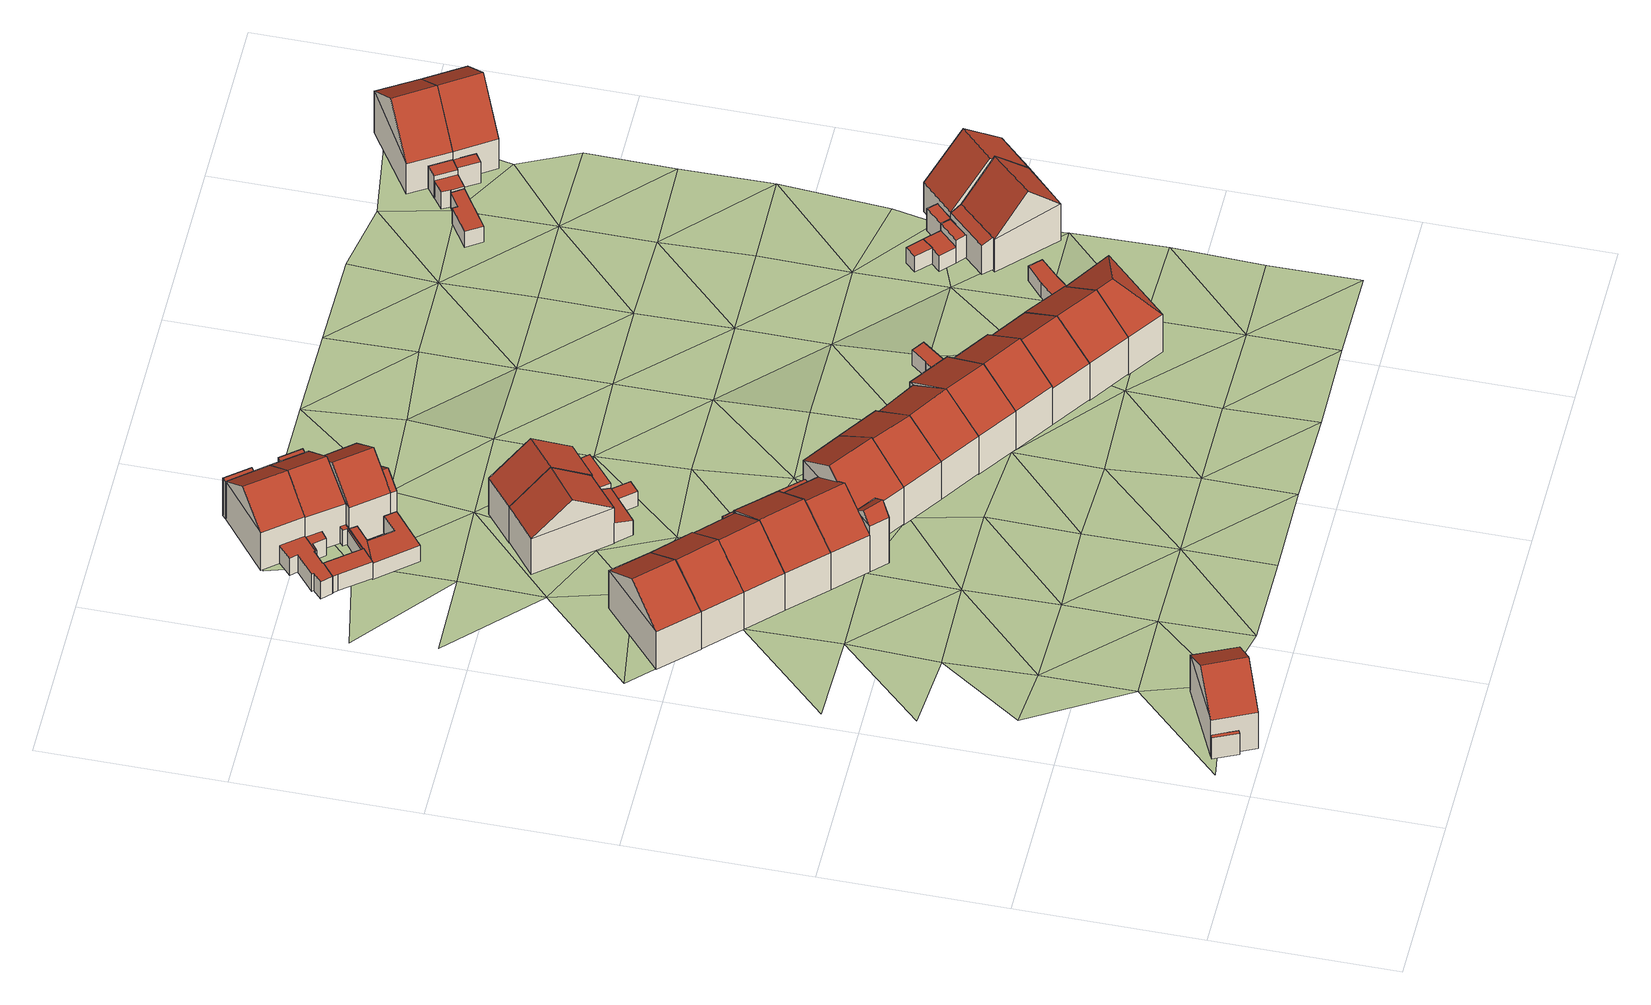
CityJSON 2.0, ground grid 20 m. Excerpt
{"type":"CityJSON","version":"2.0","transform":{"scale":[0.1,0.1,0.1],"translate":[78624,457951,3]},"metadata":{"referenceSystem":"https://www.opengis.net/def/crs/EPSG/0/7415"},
"CityObjects":{
"building1":{"type":"Building","children":["building1-1","building1-2"]},
"building1-1":{"type":"BuildingPart","attributes":{"roofType":"1030","RelativeEavesHeight":5.35,"RelativeRidgeHeight":8.61,"AbsoluteEavesHeight":9.84,"AbsoluteRidgeHeight":13.11},"parents":["building1"],"geometry":[{"type":"Solid","lod":"2","boundaries":[[[[0,1,2,3]],[[1,4,5,2]],[[4,6,7,5]],[[6,0,3,7]],[[4,1,8]],[[0,6,9]],[[1,0,9,8]],[[6,4,8,9]],[[3,2,5,7]]]],"semantics":{"surfaces":[{"type":"WallSurface"},{"type":"RoofSurface","Direction":244.31,"Slope":54.49},{"type":"RoofSurface","Direction":64.57,"Slope":54.49},{"type":"GroundSurface"}],"values":[[0,0,0,0,0,0,1,2,3]]}}]},
"building1-2":{"type":"BuildingPart","attributes":{"roofType":"1000","RelativeEavesHeight":3.17,"RelativeRidgeHeight":3.17,"AbsoluteEavesHeight":7.74,"AbsoluteRidgeHeight":7.74},"parents":["building1"],"geometry":[{"type":"Solid","lod":"2","boundaries":[[[[10,11,12,13]],[[11,14,15,12]],[[14,16,17,15]],[[16,10,13,17]],[[16,14,11,10]],[[13,12,15,17]]]],"semantics":{"surfaces":[{"type":"WallSurface"},{"type":"RoofSurface","Direction":0,"Slope":90},{"type":"GroundSurface"}],"values":[[0,0,0,0,1,2]]}}]},
"building2":{"type":"Building","children":["building2-1","building2-2"]},
"building2-1":{"type":"BuildingPart","attributes":{"roofType":"1000","RelativeEavesHeight":2.99,"RelativeRidgeHeight":2.99,"AbsoluteEavesHeight":7.46,"AbsoluteRidgeHeight":7.46},"parents":["building2"],"geometry":[{"type":"Solid","lod":"2","boundaries":[[[[18,19,20,21]],[[19,22,23,20]],[[22,24,25,23]],[[24,18,21,25]],[[24,22,19,18]],[[21,20,23,25]]]],"semantics":{"surfaces":[{"type":"WallSurface"},{"type":"RoofSurface","Direction":0,"Slope":90},{"type":"GroundSurface"}],"values":[[0,0,0,0,1,2]]}}]},
"building2-2":{"type":"BuildingPart","attributes":{"roofType":"1030","RelativeEavesHeight":5.48,"RelativeRidgeHeight":8.84,"AbsoluteEavesHeight":9.89,"AbsoluteRidgeHeight":13.25},"parents":["building2"],"geometry":[{"type":"Solid","lod":"2","boundaries":[[[[26,27,28,29]],[[27,30,31,28]],[[30,32,33,31]],[[32,26,29,33]],[[30,27,34]],[[26,32,35]],[[27,26,35,34]],[[32,30,34,35]],[[29,28,31,33]]]],"semantics":{"surfaces":[{"type":"WallSurface"},{"type":"RoofSurface","Direction":225.86,"Slope":54.88},{"type":"RoofSurface","Direction":46.02,"Slope":54.88},{"type":"GroundSurface"}],"values":[[0,0,0,0,0,0,1,2,3]]}}]},
"building3":{"type":"Building","children":["building3-1","building3-2"]},
"building3-1":{"type":"BuildingPart","attributes":{"roofType":"1010","RelativeEavesHeight":2.97,"RelativeRidgeHeight":2.97,"AbsoluteEavesHeight":7.46,"AbsoluteRidgeHeight":7.46},"parents":["building3"],"geometry":[{"type":"Solid","lod":"2","boundaries":[[[[36,37,38,39]],[[37,40,41,38]],[[40,42,43,41]],[[42,36,39,43]],[[42,40,37,36]],[[39,38,41,43]]]],"semantics":{"surfaces":[{"type":"WallSurface"},{"type":"RoofSurface","Direction":0,"Slope":90},{"type":"GroundSurface"}],"values":[[0,0,0,0,1,2]]}}]},
"building3-2":{"type":"BuildingPart","attributes":{"roofType":"1030","RelativeEavesHeight":5.43,"RelativeRidgeHeight":8.79,"AbsoluteEavesHeight":9.89,"AbsoluteRidgeHeight":13.25},"parents":["building3"],"geometry":[{"type":"Solid","lod":"2","boundaries":[[[[44,26,45,46]],[[26,32,21,45]],[[32,47,43,21]],[[47,44,46,43]],[[32,26,48]],[[44,47,49]],[[26,44,49,48]],[[47,32,48,49]],[[46,45,21,43]]]],"semantics":{"surfaces":[{"type":"WallSurface"},{"type":"RoofSurface","Direction":225.31,"Slope":55.01},{"type":"RoofSurface","Direction":44.36,"Slope":55},{"type":"GroundSurface"}],"values":[[0,0,0,0,0,0,1,2,3]]}}]},
"building4":{"type":"Building","children":["building4-1","building4-2"]},
"building4-1":{"type":"BuildingPart","attributes":{"roofType":"1010","RelativeEavesHeight":2.95,"RelativeRidgeHeight":2.95,"AbsoluteEavesHeight":7.46,"AbsoluteRidgeHeight":7.46},"parents":["building4"],"geometry":[{"type":"Solid","lod":"2","boundaries":[[[[50,51,52,53]],[[51,54,55,52]],[[54,56,57,55]],[[56,50,53,57]],[[56,54,51,50]],[[53,52,55,57]]]],"semantics":{"surfaces":[{"type":"WallSurface"},{"type":"RoofSurface","Direction":0,"Slope":90},{"type":"GroundSurface"}],"values":[[0,0,0,0,1,2]]}}]},
"building4-2":{"type":"BuildingPart","attributes":{"roofType":"1030","RelativeEavesHeight":5.41,"RelativeRidgeHeight":8.77,"AbsoluteEavesHeight":9.89,"AbsoluteRidgeHeight":13.25},"parents":["building4"],"geometry":[{"type":"Solid","lod":"2","boundaries":[[[[58,44,46,59]],[[44,60,61,46]],[[60,62,57,61]],[[62,58,59,57]],[[60,44,63]],[[58,62,64]],[[44,58,64,63]],[[62,60,63,64]],[[59,46,61,57]]]],"semantics":{"surfaces":[{"type":"WallSurface"},{"type":"RoofSurface","Direction":225.34,"Slope":54.95},{"type":"RoofSurface","Direction":44.49,"Slope":54.95},{"type":"GroundSurface"}],"values":[[0,0,0,0,0,0,1,2,3]]}}]},
"building5":{"type":"Building","children":["building5-1","building5-2"]},
"building5-1":{"type":"BuildingPart","attributes":{"roofType":"1000","RelativeEavesHeight":2.91,"RelativeRidgeHeight":2.91,"AbsoluteEavesHeight":7.46,"AbsoluteRidgeHeight":7.46},"parents":["building5"],"geometry":[{"type":"Solid","lod":"2","boundaries":[[[[65,66,67,68]],[[66,69,70,67]],[[69,71,72,70]],[[71,65,68,72]],[[71,69,66,65]],[[68,67,70,72]]]],"semantics":{"surfaces":[{"type":"WallSurface"},{"type":"RoofSurface","Direction":0,"Slope":90},{"type":"GroundSurface"}],"values":[[0,0,0,0,1,2]]}}]},
"building5-2":{"type":"BuildingPart","attributes":{"roofType":"1030","RelativeEavesHeight":5.4,"RelativeRidgeHeight":8.76,"AbsoluteEavesHeight":9.89,"AbsoluteRidgeHeight":13.25},"parents":["building5"],"geometry":[{"type":"Solid","lod":"2","boundaries":[[[[73,58,59,74]],[[58,75,55,59]],[[75,76,67,55]],[[76,73,74,67]],[[75,58,77]],[[73,76,78]],[[58,73,78,77]],[[76,75,77,78]],[[74,59,55,67]]]],"semantics":{"surfaces":[{"type":"WallSurface"},{"type":"RoofSurface","Direction":226.15,"Slope":55.99},{"type":"RoofSurface","Direction":46.88,"Slope":55.99},{"type":"GroundSurface"}],"values":[[0,0,0,0,0,0,1,2,3]]}}]},
"building6":{"type":"Building","children":["building6-1","building6-2"]},
"building6-1":{"type":"BuildingPart","attributes":{"roofType":"1000","RelativeEavesHeight":2.91,"RelativeRidgeHeight":2.91,"AbsoluteEavesHeight":7.46,"AbsoluteRidgeHeight":7.46},"parents":["building6"],"geometry":[{"type":"Solid","lod":"2","boundaries":[[[[79,80,81,82]],[[80,65,68,81]],[[65,83,84,68]],[[83,85,86,84]],[[85,79,82,86]],[[85,83,65,80,79]],[[82,81,68,84,86]]]],"semantics":{"surfaces":[{"type":"WallSurface"},{"type":"RoofSurface","Direction":198.06,"Slope":90},{"type":"GroundSurface"}],"values":[[0,0,0,0,0,1,2]]}}]},
"building6-2":{"type":"BuildingPart","attributes":{"roofType":"1030","RelativeEavesHeight":5.41,"RelativeRidgeHeight":8.77,"AbsoluteEavesHeight":9.89,"AbsoluteRidgeHeight":13.25},"parents":["building6"],"geometry":[{"type":"Solid","lod":"2","boundaries":[[[[87,73,74,88]],[[73,89,81,74]],[[89,90,82,81]],[[90,87,88,82]],[[89,73,91]],[[87,90,92]],[[73,87,92,91]],[[90,89,91,92]],[[88,74,81,82]]]],"semantics":{"surfaces":[{"type":"WallSurface"},{"type":"RoofSurface","Direction":225.91,"Slope":54.65},{"type":"RoofSurface","Direction":46.18,"Slope":54.65},{"type":"GroundSurface"}],"values":[[0,0,0,0,0,0,1,2,3]]}}]},
"building7":{"type":"Building","children":["building7-1","building7-2"]},
"building7-1":{"type":"BuildingPart","attributes":{"roofType":"1030","RelativeEavesHeight":5.38,"RelativeRidgeHeight":8.9,"AbsoluteEavesHeight":9.87,"AbsoluteRidgeHeight":13.39},"parents":["building7"],"geometry":[{"type":"Solid","lod":"2","boundaries":[[[[93,94,95,96]],[[94,97,98,95]],[[97,99,100,98]],[[99,93,96,100]],[[97,94,101]],[[93,99,102]],[[94,93,102,101]],[[99,97,101,102]],[[96,95,98,100]]]],"semantics":{"surfaces":[{"type":"WallSurface"},{"type":"RoofSurface","Direction":34.55,"Slope":53.46},{"type":"RoofSurface","Direction":214.76,"Slope":53.47},{"type":"GroundSurface"}],"values":[[0,0,0,0,0,0,1,2,3]]}}]},
"building7-2":{"type":"BuildingPart","attributes":{"roofType":"1030","RelativeEavesHeight":6.71,"RelativeRidgeHeight":7.84,"AbsoluteEavesHeight":11.18,"AbsoluteRidgeHeight":12.31},"parents":["building7"],"geometry":[{"type":"Solid","lod":"2","boundaries":[[[[103,104,105,100]],[[104,106,107,105]],[[106,108,88,107]],[[108,103,100,88]],[[106,104,109]],[[103,108,110]],[[104,103,110,109]],[[108,106,109,110]],[[100,105,107,88]]]],"semantics":{"surfaces":[{"type":"WallSurface"},{"type":"RoofSurface","Direction":37.34,"Slope":50.26},{"type":"RoofSurface","Direction":222.81,"Slope":50.6},{"type":"GroundSurface"}],"values":[[0,0,0,0,0,0,1,2,3]]}}]},
"building8":{"type":"Building","children":["building8-1","building8-2","building8-3"]},
"building8-1":{"type":"BuildingPart","attributes":{"roofType":"1000","RelativeEavesHeight":2.15,"RelativeRidgeHeight":2.15,"AbsoluteEavesHeight":6.42,"AbsoluteRidgeHeight":6.42},"parents":["building8"],"geometry":[{"type":"Solid","lod":"2","boundaries":[[[[111,112,113,114]],[[112,115,116,113]],[[115,117,118,116]],[[117,111,114,118]],[[117,115,112,111]],[[114,113,116,118]]]],"semantics":{"surfaces":[{"type":"WallSurface"},{"type":"RoofSurface","Direction":0,"Slope":90},{"type":"GroundSurface"}],"values":[[0,0,0,0,1,2]]}}]},
"building8-2":{"type":"BuildingPart","attributes":{"roofType":"1010","RelativeEavesHeight":2.62,"RelativeRidgeHeight":2.99,"AbsoluteEavesHeight":6.88,"AbsoluteRidgeHeight":7.24},"parents":["building8"],"geometry":[{"type":"Solid","lod":"2","boundaries":[[[[119,120,114,121]],[[120,122,123,114]],[[122,124,125,123]],[[124,119,121,125]],[[124,122,120,119]],[[121,114,123,125]]]],"semantics":{"surfaces":[{"type":"WallSurface"},{"type":"RoofSurface","Direction":140.39,"Slope":71.19},{"type":"GroundSurface"}],"values":[[0,0,0,0,1,2]]}}]},
"building8-3":{"type":"BuildingPart","attributes":{"roofType":"1030","RelativeEavesHeight":5.24,"RelativeRidgeHeight":8.68,"AbsoluteEavesHeight":9.41,"AbsoluteRidgeHeight":12.86},"parents":["building8"],"geometry":[{"type":"Solid","lod":"2","boundaries":[[[[126,127,128,129]],[[127,130,131,128]],[[130,132,133,131]],[[132,126,129,133]],[[130,127,134]],[[126,132,135]],[[127,126,135,134]],[[132,130,134,135]],[[129,128,131,133]]]],"semantics":{"surfaces":[{"type":"WallSurface"},{"type":"RoofSurface","Direction":140.43,"Slope":53.33},{"type":"RoofSurface","Direction":320.54,"Slope":53.33},{"type":"GroundSurface"}],"values":[[0,0,0,0,0,0,1,2,3]]}}]},
"building9":{"type":"Building","children":["building9-1","building9-2","building9-3"]},
"building9-1":{"type":"BuildingPart","attributes":{"roofType":"1030","RelativeEavesHeight":5.5,"RelativeRidgeHeight":8.55,"AbsoluteEavesHeight":9.52,"AbsoluteRidgeHeight":12.57},"parents":["building9"],"geometry":[{"type":"Solid","lod":"2","boundaries":[[[[136,137,138,139]],[[137,140,141,138]],[[140,142,143,141]],[[142,136,139,143]],[[140,137,144]],[[136,142,145]],[[137,136,145,144]],[[142,140,144,145]],[[139,138,141,143]]]],"semantics":{"surfaces":[{"type":"WallSurface"},{"type":"RoofSurface","Direction":51.04,"Slope":51.92},{"type":"RoofSurface","Direction":230.85,"Slope":51.92},{"type":"GroundSurface"}],"values":[[0,0,0,0,0,0,1,2,3]]}}]},
"building9-2":{"type":"BuildingPart","attributes":{"roofType":"1000","RelativeEavesHeight":2.48,"RelativeRidgeHeight":2.48,"AbsoluteEavesHeight":6.72,"AbsoluteRidgeHeight":6.72},"parents":["building9"],"geometry":[{"type":"Solid","lod":"2","boundaries":[[[[146,147,148,149]],[[147,150,151,148]],[[150,152,153,151]],[[152,154,155,153]],[[154,156,157,155]],[[156,158,159,157]],[[158,160,161,159]],[[160,162,163,161]],[[162,164,165,163]],[[164,166,167,165]],[[166,168,169,167]],[[168,146,149,169]],[[168,166,164,162,160,158,156,154,152,150,147,146]],[[149,148,151,153,155,157,159,161,163,165,167,169]]]],"semantics":{"surfaces":[{"type":"WallSurface"},{"type":"RoofSurface","Direction":0,"Slope":90},{"type":"GroundSurface"}],"values":[[0,0,0,0,0,0,0,0,0,0,0,0,1,2]]}}]},
"building9-3":{"type":"BuildingPart","attributes":{"roofType":"1000","RelativeEavesHeight":5.51,"RelativeRidgeHeight":5.51,"AbsoluteEavesHeight":9.52,"AbsoluteRidgeHeight":9.52},"parents":["building9"],"geometry":[{"type":"Solid","lod":"2","boundaries":[[[[170,171,172,173]],[[171,174,175,172]],[[174,136,139,175]],[[136,170,173,139]],[[136,174,171,170]],[[173,172,175,139]]]],"semantics":{"surfaces":[{"type":"WallSurface"},{"type":"RoofSurface","Direction":0,"Slope":90},{"type":"GroundSurface"}],"values":[[0,0,0,0,1,2]]}}]},
"building10":{"type":"Building","children":["building10-1","building10-2","building10-3","building10-4","building10-5"]},
"building10-1":{"type":"BuildingPart","attributes":{"roofType":"1000","RelativeEavesHeight":2.45,"RelativeRidgeHeight":2.45,"AbsoluteEavesHeight":6.72,"AbsoluteRidgeHeight":6.72},"parents":["building10"],"geometry":[{"type":"Solid","lod":"2","boundaries":[[[[176,177,178,179]],[[177,180,181,178]],[[180,156,182,181]],[[156,154,183,182]],[[154,176,179,183]],[[154,156,180,177,176]],[[179,178,181,182,183]]]],"semantics":{"surfaces":[{"type":"WallSurface"},{"type":"RoofSurface","Direction":0,"Slope":90},{"type":"GroundSurface"}],"values":[[0,0,0,0,0,1,2]]}}]},
"building10-2":{"type":"BuildingPart","attributes":{"roofType":"1030","RelativeEavesHeight":5.56,"RelativeRidgeHeight":8.61,"AbsoluteEavesHeight":9.52,"AbsoluteRidgeHeight":12.57},"parents":["building10"],"geometry":[{"type":"Solid","lod":"2","boundaries":[[[[184,185,186,187]],[[185,137,138,186]],[[137,188,189,138]],[[188,184,187,189]],[[137,185,144]],[[184,188,190]],[[185,184,190,144]],[[188,137,144,190]],[[187,186,138,189]]]],"semantics":{"surfaces":[{"type":"WallSurface"},{"type":"RoofSurface","Direction":231.56,"Slope":52.49},{"type":"RoofSurface","Direction":51.27,"Slope":52.49},{"type":"GroundSurface"}],"values":[[0,0,0,0,0,0,1,2,3]]}}]},
"building10-3":{"type":"BuildingPart","attributes":{"roofType":"1000","RelativeEavesHeight":2.49,"RelativeRidgeHeight":2.49,"AbsoluteEavesHeight":6.72,"AbsoluteRidgeHeight":6.72},"parents":["building10"],"geometry":[{"type":"Solid","lod":"2","boundaries":[[[[191,192,193,194]],[[192,195,196,193]],[[195,197,198,196]],[[197,199,200,198]],[[199,147,148,200]],[[147,191,194,148]],[[147,199,197,195,192,191]],[[194,193,196,198,200,148]]]],"semantics":{"surfaces":[{"type":"WallSurface"},{"type":"RoofSurface","Direction":0,"Slope":90},{"type":"GroundSurface"}],"values":[[0,0,0,0,0,0,1,2]]}}]},
"building10-4":{"type":"BuildingPart","attributes":{"roofType":"1000","RelativeEavesHeight":5.57,"RelativeRidgeHeight":5.57,"AbsoluteEavesHeight":9.52,"AbsoluteRidgeHeight":9.52},"parents":["building10"],"geometry":[{"type":"Solid","lod":"2","boundaries":[[[[201,202,203,204]],[[202,205,206,203]],[[205,207,208,206]],[[207,201,204,208]],[[207,205,202,201]],[[204,203,206,208]]]],"semantics":{"surfaces":[{"type":"WallSurface"},{"type":"RoofSurface","Direction":0,"Slope":90},{"type":"GroundSurface"}],"values":[[0,0,0,0,1,2]]}}]},
"building10-5":{"type":"BuildingPart","attributes":{"roofType":"1000","RelativeEavesHeight":2.33,"RelativeRidgeHeight":2.33,"AbsoluteEavesHeight":6.52,"AbsoluteRidgeHeight":6.52},"parents":["building10"],"geometry":[{"type":"Solid","lod":"2","boundaries":[[[[209,210,211,212]],[[210,213,214,211]],[[213,215,216,214]],[[215,217,218,216]],[[217,219,220,218]],[[219,209,212,220]],[[219,217,215,213,210,209]],[[212,211,214,216,218,220]]]],"semantics":{"surfaces":[{"type":"WallSurface"},{"type":"RoofSurface","Direction":0,"Slope":90},{"type":"GroundSurface"}],"values":[[0,0,0,0,0,0,1,2]]}}]},
"building11":{"type":"Building","children":["building11-1","building11-2","building11-3","building11-4"]},
"building11-1":{"type":"BuildingPart","attributes":{"roofType":"1000","RelativeEavesHeight":2.38,"RelativeRidgeHeight":2.38,"AbsoluteEavesHeight":6.52,"AbsoluteRidgeHeight":6.52},"parents":["building11"],"geometry":[{"type":"Solid","lod":"2","boundaries":[[[[221,222,223,224]],[[222,225,226,223]],[[225,227,228,226]],[[227,229,230,228]],[[229,231,232,230]],[[231,221,224,232]],[[231,229,227,225,222,221]],[[224,223,226,228,230,232]]]],"semantics":{"surfaces":[{"type":"WallSurface"},{"type":"RoofSurface","Direction":0,"Slope":90},{"type":"GroundSurface"}],"values":[[0,0,0,0,0,0,1,2]]}}]},
"building11-2":{"type":"BuildingPart","attributes":{"roofType":"1000","RelativeEavesHeight":2.32,"RelativeRidgeHeight":2.32,"AbsoluteEavesHeight":6.52,"AbsoluteRidgeHeight":6.52},"parents":["building11"],"geometry":[{"type":"Solid","lod":"2","boundaries":[[[[233,234,235,236]],[[234,227,237,235]],[[227,225,238,237]],[[225,233,236,238]],[[225,227,234,233]],[[236,235,237,238]]]],"semantics":{"surfaces":[{"type":"WallSurface"},{"type":"RoofSurface","Direction":0,"Slope":90},{"type":"GroundSurface"}],"values":[[0,0,0,0,1,2]]}}]},
"building11-3":{"type":"BuildingPart","attributes":{"roofType":"1030","RelativeEavesHeight":5.51,"RelativeRidgeHeight":7.04,"AbsoluteEavesHeight":9.52,"AbsoluteRidgeHeight":11.05},"parents":["building11"],"geometry":[{"type":"Solid","lod":"2","boundaries":[[[[239,240,241,242]],[[240,243,244,241]],[[243,245,246,244]],[[245,239,242,246]],[[243,240,247]],[[239,245,248]],[[240,239,248,247]],[[245,243,247,248]],[[242,241,244,246]]]],"semantics":{"surfaces":[{"type":"WallSurface"},{"type":"RoofSurface","Direction":230.9,"Slope":51.04},{"type":"RoofSurface","Direction":50.66,"Slope":51.05},{"type":"GroundSurface"}],"values":[[0,0,0,0,0,0,1,2,3]]}}]},
"building11-4":{"type":"BuildingPart","attributes":{"roofType":"1030","RelativeEavesHeight":5.58,"RelativeRidgeHeight":8.63,"AbsoluteEavesHeight":9.52,"AbsoluteRidgeHeight":12.57},"parents":["building11"],"geometry":[{"type":"Solid","lod":"2","boundaries":[[[[240,249,250,251]],[[249,252,253,250]],[[252,254,255,253]],[[254,240,251,255]],[[252,249,256]],[[240,254,257]],[[249,240,257,256]],[[254,252,256,257]],[[251,250,253,255]]]],"semantics":{"surfaces":[{"type":"WallSurface"},{"type":"RoofSurface","Direction":230.95,"Slope":50.94},{"type":"RoofSurface","Direction":50.81,"Slope":50.95},{"type":"GroundSurface"}],"values":[[0,0,0,0,0,0,1,2,3]]}}]},
"building12":{"type":"Building","children":["building12-1","building12-2"]},
"building12-1":{"type":"BuildingPart","attributes":{"roofType":"1000","RelativeEavesHeight":3.04,"RelativeRidgeHeight":3.04,"AbsoluteEavesHeight":7.21,"AbsoluteRidgeHeight":7.21},"parents":["building12"],"geometry":[{"type":"Solid","lod":"2","boundaries":[[[[258,259,260,261]],[[259,262,263,260]],[[262,264,265,263]],[[264,258,261,265]],[[264,262,259,258]],[[261,260,263,265]]]],"semantics":{"surfaces":[{"type":"WallSurface"},{"type":"RoofSurface","Direction":38.46,"Slope":90},{"type":"GroundSurface"}],"values":[[0,0,0,0,1,2]]}}]},
"building12-2":{"type":"BuildingPart","attributes":{"roofType":"1030","RelativeEavesHeight":5.28,"RelativeRidgeHeight":8.72,"AbsoluteEavesHeight":9.41,"AbsoluteRidgeHeight":12.86},"parents":["building12"],"geometry":[{"type":"Solid","lod":"2","boundaries":[[[[132,266,267,268]],[[266,269,270,267]],[[269,271,272,270]],[[271,132,268,272]],[[269,266,273]],[[132,271,135]],[[266,132,135,273]],[[271,269,273,135]],[[268,267,270,272]]]],"semantics":{"surfaces":[{"type":"WallSurface"},{"type":"RoofSurface","Direction":320.37,"Slope":53.63},{"type":"RoofSurface","Direction":139.93,"Slope":53.63},{"type":"GroundSurface"}],"values":[[0,0,0,0,0,0,1,2,3]]}}]},
"building13":{"type":"Building","children":["building13-1","building13-2"]},
"building13-1":{"type":"BuildingPart","attributes":{"roofType":"1000","RelativeEavesHeight":3.1,"RelativeRidgeHeight":3.1,"AbsoluteEavesHeight":7.65,"AbsoluteRidgeHeight":7.65},"parents":["building13"],"geometry":[{"type":"Solid","lod":"2","boundaries":[[[[274,275,276,95]],[[275,277,278,276]],[[277,279,280,278]],[[279,274,95,280]],[[279,277,275,274]],[[95,276,278,280]]]],"semantics":{"surfaces":[{"type":"WallSurface"},{"type":"RoofSurface","Direction":0,"Slope":90},{"type":"GroundSurface"}],"values":[[0,0,0,0,1,2]]}}]},
"building13-2":{"type":"BuildingPart","attributes":{"roofType":"1030","RelativeEavesHeight":5.47,"RelativeRidgeHeight":8.64,"AbsoluteEavesHeight":9.91,"AbsoluteRidgeHeight":13.08},"parents":["building13"],"geometry":[{"type":"Solid","lod":"2","boundaries":[[[[94,281,282,283]],[[281,284,285,282]],[[284,97,286,285]],[[97,94,283,286]],[[284,281,287]],[[94,97,288]],[[281,94,288,287]],[[97,284,287,288]],[[283,282,285,286]]]],"semantics":{"surfaces":[{"type":"WallSurface"},{"type":"RoofSurface","Direction":35.31,"Slope":56.78},{"type":"RoofSurface","Direction":215.47,"Slope":56.08},{"type":"GroundSurface"}],"values":[[0,0,0,0,0,0,1,2,3]]}}]},
"building14":{"type":"Building","children":["building14-1","building14-2"]},
"building14-1":{"type":"BuildingPart","attributes":{"roofType":"1030","RelativeEavesHeight":5.54,"RelativeRidgeHeight":8.71,"AbsoluteEavesHeight":9.91,"AbsoluteRidgeHeight":13.08},"parents":["building14"],"geometry":[{"type":"Solid","lod":"2","boundaries":[[[[289,290,291,292]],[[290,293,294,291]],[[293,284,285,294]],[[284,289,292,285]],[[293,290,295]],[[289,284,287]],[[290,289,287,295]],[[284,293,295,287]],[[292,291,294,285]]]],"semantics":{"surfaces":[{"type":"WallSurface"},{"type":"RoofSurface","Direction":32.52,"Slope":56.13},{"type":"RoofSurface","Direction":214.07,"Slope":56.15},{"type":"GroundSurface"}],"values":[[0,0,0,0,0,0,1,2,3]]}}]},
"building14-2":{"type":"BuildingPart","attributes":{"roofType":"1010","RelativeEavesHeight":3.12,"RelativeRidgeHeight":3.12,"AbsoluteEavesHeight":7.65,"AbsoluteRidgeHeight":7.65},"parents":["building14"],"geometry":[{"type":"Solid","lod":"2","boundaries":[[[[296,297,298,299]],[[297,300,301,298]],[[300,302,303,301]],[[302,296,299,303]],[[302,300,297,296]],[[299,298,301,303]]]],"semantics":{"surfaces":[{"type":"WallSurface"},{"type":"RoofSurface","Direction":0,"Slope":90},{"type":"GroundSurface"}],"values":[[0,0,0,0,1,2]]}}]},
"building15":{"type":"Building","children":["building15-1","building15-2"]},
"building15-1":{"type":"BuildingPart","attributes":{"roofType":"1030","RelativeEavesHeight":5.62,"RelativeRidgeHeight":8.78,"AbsoluteEavesHeight":9.91,"AbsoluteRidgeHeight":13.08},"parents":["building15"],"geometry":[{"type":"Solid","lod":"2","boundaries":[[[[304,293,305,306]],[[293,307,308,305]],[[307,309,310,308]],[[309,304,306,310]],[[307,293,295]],[[304,309,311]],[[293,304,311,295]],[[309,307,295,311]],[[306,305,308,310]]]],"semantics":{"surfaces":[{"type":"WallSurface"},{"type":"RoofSurface","Direction":214.94,"Slope":56.48},{"type":"RoofSurface","Direction":34.86,"Slope":59.07},{"type":"GroundSurface"}],"values":[[0,0,0,0,0,0,1,2,3]]}}]},
"building15-2":{"type":"BuildingPart","attributes":{"roofType":"1000","RelativeEavesHeight":2.82,"RelativeRidgeHeight":2.82,"AbsoluteEavesHeight":7.2,"AbsoluteRidgeHeight":7.2},"parents":["building15"],"geometry":[{"type":"Solid","lod":"2","boundaries":[[[[312,313,314,315]],[[313,316,317,314]],[[316,318,319,317]],[[318,312,315,319]],[[318,316,313,312]],[[315,314,317,319]]]],"semantics":{"surfaces":[{"type":"WallSurface"},{"type":"RoofSurface","Direction":0,"Slope":90},{"type":"GroundSurface"}],"values":[[0,0,0,0,1,2]]}}]},
"building16":{"type":"Building","children":["building16-1","building16-2"]},
"building16-1":{"type":"BuildingPart","attributes":{"roofType":"1030","RelativeEavesHeight":5.68,"RelativeRidgeHeight":8.85,"AbsoluteEavesHeight":9.91,"AbsoluteRidgeHeight":13.08},"parents":["building16"],"geometry":[{"type":"Solid","lod":"2","boundaries":[[[[320,304,321,322]],[[304,323,324,321]],[[323,325,326,324]],[[325,320,322,326]],[[323,304,311]],[[320,325,327]],[[304,320,327,311]],[[325,323,311,327]],[[322,321,324,326]]]],"semantics":{"surfaces":[{"type":"WallSurface"},{"type":"RoofSurface","Direction":214.9,"Slope":56.41},{"type":"RoofSurface","Direction":34.94,"Slope":56.45},{"type":"GroundSurface"}],"values":[[0,0,0,0,0,0,1,2,3]]}}]},
"building16-2":{"type":"BuildingPart","attributes":{"roofType":"1000","RelativeEavesHeight":2.18,"RelativeRidgeHeight":2.18,"AbsoluteEavesHeight":6.52,"AbsoluteRidgeHeight":6.52},"parents":["building16"],"geometry":[{"type":"Solid","lod":"2","boundaries":[[[[328,329,330,331]],[[329,332,333,330]],[[332,334,335,333]],[[334,336,337,335]],[[336,338,339,337]],[[338,340,341,339]],[[340,342,343,341]],[[342,344,345,343]],[[344,328,331,345]],[[344,342,340,338,336,334,332,329,328]],[[331,330,333,335,337,339,341,343,345]]]],"semantics":{"surfaces":[{"type":"WallSurface"},{"type":"RoofSurface","Direction":0,"Slope":90},{"type":"GroundSurface"}],"values":[[0,0,0,0,0,0,0,0,0,1,2]]}}]},
"building17":{"type":"Building","children":["building17-1","building17-2"]},
"building17-1":{"type":"BuildingPart","attributes":{"roofType":"1010","RelativeEavesHeight":3.35,"RelativeRidgeHeight":3.35,"AbsoluteEavesHeight":7.65,"AbsoluteRidgeHeight":7.65},"parents":["building17"],"geometry":[{"type":"Solid","lod":"2","boundaries":[[[[346,347,348,349]],[[347,350,351,348]],[[350,352,353,351]],[[352,346,349,353]],[[352,350,347,346]],[[349,348,351,353]]]],"semantics":{"surfaces":[{"type":"WallSurface"},{"type":"RoofSurface","Direction":0,"Slope":90},{"type":"GroundSurface"}],"values":[[0,0,0,0,1,2]]}}]},
"building17-2":{"type":"BuildingPart","attributes":{"roofType":"1030","RelativeEavesHeight":5.35,"RelativeRidgeHeight":8.51,"AbsoluteEavesHeight":9.51,"AbsoluteRidgeHeight":12.68},"parents":["building17"],"geometry":[{"type":"Solid","lod":"2","boundaries":[[[[354,355,356,357]],[[355,358,359,356]],[[358,360,322,359]],[[360,354,357,322]],[[358,355,361]],[[354,360,362]],[[355,354,362,361]],[[360,358,361,362]],[[357,356,359,322]]]],"semantics":{"surfaces":[{"type":"WallSurface"},{"type":"RoofSurface","Direction":34.57,"Slope":56.42},{"type":"RoofSurface","Direction":214.75,"Slope":56.42},{"type":"GroundSurface"}],"values":[[0,0,0,0,0,0,1,2,3]]}}]},
"building18":{"type":"Building","children":["building18-1","building18-2"]},
"building18-1":{"type":"BuildingPart","attributes":{"roofType":"1030","RelativeEavesHeight":5.44,"RelativeRidgeHeight":8.61,"AbsoluteEavesHeight":9.51,"AbsoluteRidgeHeight":12.68},"parents":["building18"],"geometry":[{"type":"Solid","lod":"2","boundaries":[[[[363,358,364,365]],[[358,366,367,364]],[[366,368,369,367]],[[368,363,365,369]],[[366,358,361]],[[363,368,370]],[[358,363,370,361]],[[368,366,361,370]],[[365,364,367,369]]]],"semantics":{"surfaces":[{"type":"WallSurface"},{"type":"RoofSurface","Direction":215.27,"Slope":56.25},{"type":"RoofSurface","Direction":35.7,"Slope":56.61},{"type":"GroundSurface"}],"values":[[0,0,0,0,0,0,1,2,3]]}}]},
"building18-2":{"type":"BuildingPart","attributes":{"roofType":"1000","RelativeEavesHeight":3.4,"RelativeRidgeHeight":3.4,"AbsoluteEavesHeight":7.65,"AbsoluteRidgeHeight":7.65},"parents":["building18"],"geometry":[{"type":"Solid","lod":"2","boundaries":[[[[371,372,373,374]],[[372,375,376,373]],[[375,377,378,376]],[[377,371,374,378]],[[377,375,372,371]],[[374,373,376,378]]]],"semantics":{"surfaces":[{"type":"WallSurface"},{"type":"RoofSurface","Direction":0,"Slope":90},{"type":"GroundSurface"}],"values":[[0,0,0,0,1,2]]}}]},
"building19":{"type":"Building","children":["building19-1","building19-2","building19-3"]},
"building19-1":{"type":"BuildingPart","attributes":{"roofType":"1000","RelativeEavesHeight":3.37,"RelativeRidgeHeight":3.37,"AbsoluteEavesHeight":7.51,"AbsoluteRidgeHeight":7.51},"parents":["building19"],"geometry":[{"type":"Solid","lod":"2","boundaries":[[[[379,380,381,382]],[[380,383,384,381]],[[383,385,369,384]],[[385,386,387,369]],[[386,379,382,387]],[[386,385,383,380,379]],[[382,381,384,369,387]]]],"semantics":{"surfaces":[{"type":"WallSurface"},{"type":"RoofSurface","Direction":0,"Slope":90},{"type":"GroundSurface"}],"values":[[0,0,0,0,0,1,2]]}}]},
"building19-2":{"type":"BuildingPart","attributes":{"roofType":"1000","RelativeEavesHeight":2.07,"RelativeRidgeHeight":2.07,"AbsoluteEavesHeight":6.21,"AbsoluteRidgeHeight":6.21},"parents":["building19"],"geometry":[{"type":"Solid","lod":"2","boundaries":[[[[388,389,390,391]],[[389,392,393,390]],[[392,394,395,393]],[[394,396,397,395]],[[396,398,399,397]],[[398,400,382,399]],[[400,401,387,382]],[[401,388,391,387]],[[401,400,398,396,394,392,389,388]],[[391,390,393,395,397,399,382,387]]]],"semantics":{"surfaces":[{"type":"WallSurface"},{"type":"RoofSurface","Direction":0,"Slope":90},{"type":"GroundSurface"}],"values":[[0,0,0,0,0,0,0,0,1,2]]}}]},
"building19-3":{"type":"BuildingPart","attributes":{"roofType":"1130","RelativeEavesHeight":5.51,"RelativeRidgeHeight":8.68,"AbsoluteEavesHeight":9.51,"AbsoluteRidgeHeight":12.68},"parents":["building19"],"geometry":[{"type":"Solid","lod":"2","boundaries":[[[[402,403,404,405]],[[403,406,407,404]],[[406,363,408,407]],[[363,402,405,408]],[[406,403,409]],[[402,363,370]],[[403,402,370,409]],[[363,406,409,370]],[[405,404,407,408]]]],"semantics":{"surfaces":[{"type":"WallSurface"},{"type":"RoofSurface","Direction":133.93,"Slope":44.55},{"type":"RoofSurface","Direction":33.31,"Slope":56.13},{"type":"RoofSurface","Direction":214.52,"Slope":56.16},{"type":"GroundSurface"}],"values":[[0,0,0,0,1,0,2,3,4]]}}]},
"building20":{"type":"Building","children":["building20-1","building20-2","building20-3","building20-4","building20-5"]},
"building20-1":{"type":"BuildingPart","attributes":{"roofType":"1000","RelativeEavesHeight":2.33,"RelativeRidgeHeight":2.33,"AbsoluteEavesHeight":6.43,"AbsoluteRidgeHeight":6.43},"parents":["building20"],"geometry":[{"type":"Solid","lod":"2","boundaries":[[[[410,411,412,413]],[[411,414,415,412]],[[414,416,417,415]],[[416,410,413,417]],[[416,414,411,410]],[[413,412,415,417]]]],"semantics":{"surfaces":[{"type":"WallSurface"},{"type":"RoofSurface","Direction":0,"Slope":90},{"type":"GroundSurface"}],"values":[[0,0,0,0,1,2]]}}]},
"building20-2":{"type":"BuildingPart","attributes":{"roofType":"1000","RelativeEavesHeight":3.28,"RelativeRidgeHeight":3.28,"AbsoluteEavesHeight":7.43,"AbsoluteRidgeHeight":7.43},"parents":["building20"],"geometry":[{"type":"Solid","lod":"2","boundaries":[[[[418,419,420,421]],[[419,422,423,420]],[[422,424,425,423]],[[424,418,421,425]],[[424,422,419,418]],[[421,420,423,425]]]],"semantics":{"surfaces":[{"type":"WallSurface"},{"type":"RoofSurface","Direction":0,"Slope":90},{"type":"GroundSurface"}],"values":[[0,0,0,0,1,2]]}}]},
"building20-3":{"type":"BuildingPart","attributes":{"roofType":"1000","RelativeEavesHeight":2.29,"RelativeRidgeHeight":2.29,"AbsoluteEavesHeight":6.43,"AbsoluteRidgeHeight":6.43},"parents":["building20"],"geometry":[{"type":"Solid","lod":"2","boundaries":[[[[426,427,428,423]],[[427,416,417,428]],[[416,429,425,417]],[[429,426,423,425]],[[429,416,427,426]],[[423,428,417,425]]]],"semantics":{"surfaces":[{"type":"WallSurface"},{"type":"RoofSurface","Direction":0,"Slope":90},{"type":"GroundSurface"}],"values":[[0,0,0,0,1,2]]}}]},
"building20-4":{"type":"BuildingPart","attributes":{"roofType":"1030","RelativeEavesHeight":5.06,"RelativeRidgeHeight":9.5,"AbsoluteEavesHeight":9.09,"AbsoluteRidgeHeight":13.53},"parents":["building20"],"geometry":[{"type":"Solid","lod":"2","boundaries":[[[[430,431,432,433]],[[431,434,435,432]],[[434,436,437,435]],[[436,430,433,437]],[[434,431,438]],[[430,436,439]],[[431,430,439,438]],[[436,434,438,439]],[[433,432,435,437]]]],"semantics":{"surfaces":[{"type":"WallSurface"},{"type":"RoofSurface","Direction":133.67,"Slope":44.03},{"type":"RoofSurface","Direction":312.9,"Slope":39.81},{"type":"GroundSurface"}],"values":[[0,0,0,0,0,0,1,2,3]]}}]},
"building20-5":{"type":"BuildingPart","attributes":{"roofType":"1010","RelativeEavesHeight":4.4,"RelativeRidgeHeight":4.65,"AbsoluteEavesHeight":8.51,"AbsoluteRidgeHeight":8.76},"parents":["building20"],"geometry":[{"type":"Solid","lod":"2","boundaries":[[[[440,441,442,443]],[[441,444,421,442]],[[444,436,445,421]],[[436,440,443,445]],[[436,444,441,440]],[[443,442,421,445]]]],"semantics":{"surfaces":[{"type":"WallSurface"},{"type":"RoofSurface","Direction":312.56,"Slope":69.49},{"type":"GroundSurface"}],"values":[[0,0,0,0,1,2]]}}]},
"building21":{"type":"Building","children":["building21-1","building21-2"]},
"building21-1":{"type":"BuildingPart","attributes":{"roofType":"1000","RelativeEavesHeight":3.28,"RelativeRidgeHeight":3.28,"AbsoluteEavesHeight":7.43,"AbsoluteRidgeHeight":7.43},"parents":["building21"],"geometry":[{"type":"Solid","lod":"2","boundaries":[[[[446,424,447,448]],[[424,449,450,447]],[[449,451,452,450]],[[451,446,448,452]],[[451,449,424,446]],[[448,447,450,452]]]],"semantics":{"surfaces":[{"type":"WallSurface"},{"type":"RoofSurface","Direction":0,"Slope":90},{"type":"GroundSurface"}],"values":[[0,0,0,0,1,2]]}}]},
"building21-2":{"type":"BuildingPart","attributes":{"roofType":"1030","RelativeEavesHeight":4.8,"RelativeRidgeHeight":9.49,"AbsoluteEavesHeight":8.84,"AbsoluteRidgeHeight":13.53},"parents":["building21"],"geometry":[{"type":"Solid","lod":"2","boundaries":[[[[453,430,433,454]],[[430,455,456,433]],[[455,457,458,456]],[[457,453,454,458]],[[455,430,459]],[[453,457,460]],[[430,453,460,459]],[[457,455,459,460]],[[454,433,456,458]]]],"semantics":{"surfaces":[{"type":"WallSurface"},{"type":"RoofSurface","Direction":134.12,"Slope":48.38},{"type":"RoofSurface","Direction":314.24,"Slope":41.3},{"type":"GroundSurface"}],"values":[[0,0,0,0,0,0,1,2,3]]}}]},
"building22":{"type":"Building","children":["building22-1","building22-2","building22-3","building22-4"]},
"building22-1":{"type":"BuildingPart","attributes":{"roofType":"1000","RelativeEavesHeight":2.31,"RelativeRidgeHeight":2.31,"AbsoluteEavesHeight":6.21,"AbsoluteRidgeHeight":6.21},"parents":["building22"],"geometry":[{"type":"Solid","lod":"2","boundaries":[[[[461,462,463,464]],[[462,465,466,463]],[[465,467,468,466]],[[467,469,470,468]],[[469,471,472,470]],[[471,461,464,472]],[[471,469,467,465,462,461]],[[464,463,466,468,470,472]]]],"semantics":{"surfaces":[{"type":"WallSurface"},{"type":"RoofSurface","Direction":0,"Slope":90},{"type":"GroundSurface"}],"values":[[0,0,0,0,0,0,1,2]]}}]},
"building22-2":{"type":"BuildingPart","attributes":{"roofType":"1000","RelativeEavesHeight":3.18,"RelativeRidgeHeight":3.18,"AbsoluteEavesHeight":7.11,"AbsoluteRidgeHeight":7.11},"parents":["building22"],"geometry":[{"type":"Solid","lod":"2","boundaries":[[[[473,474,475,476]],[[474,477,478,475]],[[477,479,480,478]],[[479,473,476,480]],[[479,477,474,473]],[[476,475,478,480]]]],"semantics":{"surfaces":[{"type":"WallSurface"},{"type":"RoofSurface","Direction":0,"Slope":90},{"type":"GroundSurface"}],"values":[[0,0,0,0,1,2]]}}]},
"building22-3":{"type":"BuildingPart","attributes":{"roofType":"1030","RelativeEavesHeight":5.28,"RelativeRidgeHeight":9.6,"AbsoluteEavesHeight":9.07,"AbsoluteRidgeHeight":13.39},"parents":["building22"],"geometry":[{"type":"Solid","lod":"2","boundaries":[[[[481,482,483,484]],[[482,485,486,483]],[[485,487,488,486]],[[487,481,484,488]],[[485,482,489]],[[481,487,490]],[[482,481,490,489]],[[487,485,489,490]],[[484,483,486,488]]]],"semantics":{"surfaces":[{"type":"WallSurface"},{"type":"RoofSurface","Direction":238.01,"Slope":40.99},{"type":"RoofSurface","Direction":57.61,"Slope":52.02},{"type":"GroundSurface"}],"values":[[0,0,0,0,0,0,1,2,3]]}}]},
"building22-4":{"type":"BuildingPart","attributes":{"roofType":"1000","RelativeEavesHeight":2.56,"RelativeRidgeHeight":2.56,"AbsoluteEavesHeight":6.51,"AbsoluteRidgeHeight":6.51},"parents":["building22"],"geometry":[{"type":"Solid","lod":"2","boundaries":[[[[491,492,493,494]],[[492,495,496,493]],[[495,497,498,496]],[[497,499,500,498]],[[499,501,502,500]],[[501,491,494,502]],[[501,499,497,495,492,491]],[[494,493,496,498,500,502]]]],"semantics":{"surfaces":[{"type":"WallSurface"},{"type":"RoofSurface","Direction":0,"Slope":90},{"type":"GroundSurface"}],"values":[[0,0,0,0,0,0,1,2]]}}]},
"building23":{"type":"Building","children":["building23-1","building23-2"]},
"building23-1":{"type":"BuildingPart","attributes":{"roofType":"1030","RelativeEavesHeight":5.21,"RelativeRidgeHeight":9.54,"AbsoluteEavesHeight":9.07,"AbsoluteRidgeHeight":13.39},"parents":["building23"],"geometry":[{"type":"Solid","lod":"2","boundaries":[[[[503,481,475,504]],[[481,487,505,475]],[[487,506,507,505]],[[506,503,504,507]],[[487,481,490]],[[503,506,508]],[[481,503,508,490]],[[506,487,490,508]],[[504,475,505,507]]]],"semantics":{"surfaces":[{"type":"WallSurface"},{"type":"RoofSurface","Direction":236.64,"Slope":41.15},{"type":"RoofSurface","Direction":57.17,"Slope":52.16},{"type":"GroundSurface"}],"values":[[0,0,0,0,0,0,1,2,3]]}}]},
"building23-2":{"type":"BuildingPart","attributes":{"roofType":"1000","RelativeEavesHeight":3.13,"RelativeRidgeHeight":3.13,"AbsoluteEavesHeight":7.11,"AbsoluteRidgeHeight":7.11},"parents":["building23"],"geometry":[{"type":"Solid","lod":"2","boundaries":[[[[509,510,511,512]],[[510,513,514,511]],[[513,474,515,514]],[[474,509,512,515]],[[474,513,510,509]],[[512,511,514,515]]]],"semantics":{"surfaces":[{"type":"WallSurface"},{"type":"RoofSurface","Direction":147.85,"Slope":90},{"type":"GroundSurface"}],"values":[[0,0,0,0,1,2]]}}]},
"terrain1":{"type":"TINRelief","geometry":[{"type":"CompositeSurface","lod":"2","boundaries":[[[516,517,518]],[[519,518,520]],[[519,520,521]],[[518,517,522]],[[523,521,524]],[[520,518,522]],[[517,525,522]],[[526,524,527]],[[521,520,528]],[[520,522,529]],[[524,521,528]],[[520,529,528]],[[530,527,531]],[[522,525,532]],[[527,524,533]],[[530,531,534]],[[529,522,532]],[[525,535,532]],[[524,528,533]],[[536,534,537]],[[528,529,538]],[[531,527,539]],[[527,533,540]],[[529,532,541]],[[542,537,543]],[[534,531,544]],[[533,528,545]],[[529,541,538]],[[527,540,539]],[[532,535,546]],[[531,539,544]],[[528,538,545]],[[537,534,547]],[[534,544,547]],[[541,532,548]],[[543,537,547]],[[540,533,549]],[[532,546,550]],[[533,545,549]],[[532,550,548]],[[538,541,551]],[[552,543,553]],[[539,540,554]],[[545,538,551]],[[544,539,555]],[[543,547,556]],[[541,548,551]],[[540,549,554]],[[547,544,555]],[[550,546,557]],[[543,556,553]],[[539,554,555]],[[549,545,558]],[[545,551,558]],[[548,550,559]],[[556,547,560]],[[550,557,561]],[[547,555,560]],[[551,548,559]],[[554,549,562]],[[550,561,559]],[[549,558,563]],[[555,554,562]],[[553,556,564]],[[549,563,562]],[[556,560,565]],[[558,551,566]],[[561,557,567]],[[556,565,564]],[[551,559,568]],[[560,555,569]],[[555,562,569]],[[551,568,566]],[[559,561,570]],[[563,558,571]],[[565,560,572]],[[561,567,570]],[[562,563,571]],[[560,569,572]],[[558,566,571]],[[568,559,573]],[[564,565,574]],[[559,570,573]],[[569,562,575]],[[565,572,574]],[[562,571,575]],[[570,567,576]],[[566,568,577]],[[572,569,578]],[[564,574,579]],[[568,573,580]],[[571,566,577]],[[569,575,578]],[[568,580,577]],[[573,570,581]],[[570,576,582]],[[574,572,583]],[[575,571,584]],[[572,578,585]],[[571,577,584]],[[570,582,581]],[[579,574,583]],[[580,573,586]],[[572,585,583]],[[577,580,586]],[[578,575,587]],[[575,584,588]],[[573,581,586]],[[575,588,587]],[[579,583,589]],[[584,577,590]],[[585,578,591]],[[577,586,590]],[[583,585,591]],[[578,587,591]],[[584,590,592]],[[588,584,593]],[[589,583,594]],[[584,592,593]],[[587,588,593]],[[583,591,595]],[[583,595,594]],[[591,587,596]],[[587,593,596]],[[595,591,597]],[[591,596,598]],[[591,598,597]],[[594,595,599]],[[595,597,599]]]}]}
},
"vertices":[
[60,5,68],[39,49,68],[39,49,15],[60,5,15],[122,88,68],[122,88,15],[143,42,68],[143,42,15],[80,68,101],[102,24,101],
[51,23,47],[47,21,47],[47,21,16],[51,23,16],[35,47,47],[35,47,16],[39,49,47],[39,49,16],
[141,644,45],[119,667,45],[119,667,15],[141,644,15],[123,670,45],[123,670,15],[144,648,45],[144,648,15],
[73,577,69],[37,615,69],[37,615,14],[73,577,14],[108,679,69],[108,679,14],[141,644,69],[141,644,14],[72,647,102],[107,611,102],
[155,630,45],[158,633,45],[158,633,15],[155,630,15],[180,611,45],[180,611,15],[177,609,45],[177,609,15],
[108,541,69],[73,577,15],[108,541,15],[177,609,69],[107,610,102],[143,575,102],
[190,594,45],[194,597,45],[194,597,15],[190,594,15],[215,575,45],[215,575,15],[212,573,45],[212,573,15],
[142,507,69],[142,507,15],[176,608,69],[176,608,15],[212,573,69],[142,575,102],[177,540,102],
[264,551,45],[250,537,45],[250,537,15],[264,551,15],[213,577,45],[213,577,15],[226,589,45],[226,589,15],
[179,468,69],[179,468,15],[215,575,69],[250,537,69],[178,541,102],[215,503,102],
[279,501,45],[247,534,45],[247,534,15],[279,501,15],[294,519,45],[294,519,15],[283,506,45],[283,506,15],
[211,435,69],[211,435,15],[247,534,69],[279,501,69],[213,501,102],[245,468,102],
[296,522,69],[337,494,69],[337,494,15],[296,522,15],[282,416,69],[282,416,15],[229,453,69],[229,453,15],[310,455,104],[263,488,104],
[229,453,82],[250,438,82],[250,438,15],[227,419,82],[227,419,15],[211,435,82],[239,428,93],[220,444,93],
[249,708,34],[263,691,34],[263,691,13],[249,708,13],[251,681,34],[251,681,13],[237,698,34],[237,698,13],
[235,725,42],[249,708,35],[235,725,13],[211,677,35],[211,677,13],[197,693,42],[197,693,13],
[235,725,64],[197,693,64],[197,693,12],[235,725,12],[138,765,64],[138,765,12],[176,796,64],[176,796,12],[167,729,99],[206,760,99],
[148,1079,65],[179,1041,65],[179,1041,10],[148,1079,10],[118,992,65],[118,992,10],[87,1030,65],[87,1030,10],[148,1016,96],[117,1055,96],
[118,992,37],[100,977,37],[100,977,12],[118,992,12],[99,978,37],[99,978,12],[86,967,37],[86,967,12],[86,966,37],[86,966,12],[70,953,37],[70,953,12],[60,963,37],[60,963,12],[70,972,37],[70,972,12],[68,974,37],[68,974,12],[91,993,37],[91,993,12],[85,1000,37],[85,1000,12],[100,1014,37],[100,1014,12],
[152,1083,65],[172,1058,65],[172,1058,10],[152,1083,10],[168,1055,65],[168,1055,10],
[114,931,37],[98,918,37],[98,918,13],[114,931,13],[74,948,37],[74,948,13],[70,953,13],[86,966,13],
[144,956,65],[117,991,65],[117,991,10],[144,956,10],[206,1007,65],[206,1007,10],[175,982,96],
[117,991,37],[128,977,37],[128,977,12],[117,991,12],[119,970,37],[119,970,12],[109,982,37],[109,982,12],[101,976,37],[101,976,12],
[186,1032,65],[191,1035,65],[191,1035,9],[186,1032,9],[208,1014,65],[208,1014,9],[203,1010,65],[203,1010,9],
[144,956,35],[114,931,35],[114,931,12],[144,956,12],[113,933,35],[113,933,12],[138,953,35],[138,953,12],[135,957,35],[135,957,12],[140,961,35],[140,961,12],
[172,910,35],[132,877,35],[132,877,11],[172,910,11],[98,918,35],[98,918,11],[127,930,35],[127,930,11],[146,906,35],[146,906,11],[163,921,35],[163,921,11],
[139,951,35],[144,944,35],[144,944,12],[139,951,12],[127,930,12],[98,918,12],
[172,910,65],[168,915,65],[168,915,10],[172,910,10],[197,939,65],[197,939,10],[202,934,65],[202,934,10],[183,927,80],[187,922,80],
[139,951,65],[139,951,9],[168,915,9],[197,999,65],[197,999,9],[227,963,65],[227,963,9],[168,975,96],[197,939,96],
[283,737,42],[249,708,42],[249,708,12],[283,737,12],[236,724,42],[236,724,12],[270,752,42],[270,752,12],
[210,824,64],[210,824,11],[176,796,11],[270,752,64],[270,752,11],[236,724,64],[236,724,11],[240,788,99],
[337,494,46],[340,498,46],[340,498,15],[365,480,46],[365,480,15],[363,476,46],[363,476,15],
[378,466,69],[378,466,14],[337,494,14],[324,387,69],[324,387,14],[282,416,14],[350,425,101],[310,455,101],
[377,463,69],[420,437,69],[420,437,14],[377,463,14],[366,358,69],[366,358,14],[393,397,101],
[377,463,46],[381,470,46],[381,470,15],[377,463,15],[406,452,46],[406,452,15],[404,447,46],[404,447,15],
[407,329,69],[366,358,13],[407,329,13],[423,441,69],[423,441,13],[465,412,69],[465,412,13],[434,368,101],
[465,412,42],[445,425,42],[445,425,14],[465,412,14],[450,432,42],[450,432,14],[470,419,42],[470,419,14],
[448,301,69],[407,329,12],[448,301,12],[462,407,69],[462,407,12],[503,379,69],[503,379,12],[476,340,101],
[462,407,35],[483,438,35],[483,438,13],[462,407,13],[484,438,35],[484,438,13],[497,455,35],[497,455,13],[510,446,35],[510,446,13],[482,409,35],[482,409,13],[475,405,35],[475,405,13],[490,394,35],[490,394,13],[487,389,35],[487,389,13],
[503,378,46],[506,383,46],[506,383,13],[503,378,13],[532,365,46],[532,365,13],[529,361,46],[529,361,13],
[503,378,65],[544,350,65],[544,350,12],[503,378,12],[490,272,65],[490,272,12],[448,301,65],[517,311,97],[476,340,97],
[533,242,65],[490,272,11],[533,242,11],[545,350,65],[545,350,11],[587,319,65],[587,319,11],[560,280,97],
[545,350,46],[548,355,46],[548,355,12],[545,350,12],[573,337,46],[573,337,12],[570,332,46],[570,332,12],
[619,304,45],[615,300,45],[615,300,11],[619,304,11],[587,318,45],[587,318,11],[587,319,45],[595,327,45],[595,327,11],
[617,350,32],[636,367,32],[636,367,11],[617,350,11],[648,355,32],[648,355,11],[630,337,32],[630,337,11],[610,315,32],[610,315,11],[620,306,32],[620,306,11],[619,304,32],[595,327,32],
[587,318,65],[638,285,65],[638,285,10],[587,318,10],[571,215,65],[571,215,10],[533,242,10],[578,268,97],
[638,465,34],[623,480,34],[623,480,11],[638,465,11],[633,491,34],[633,491,11],[648,477,34],[648,477,11],
[671,454,44],[653,434,44],[653,434,11],[671,454,11],[644,442,44],[644,442,11],[663,462,44],[663,462,11],
[644,442,34],[629,456,34],[629,456,11],[663,462,34],
[738,389,64],[697,347,64],[697,347,10],[738,389,10],[641,402,58],[641,402,10],[681,445,58],[681,445,10],[669,374,105],[709,417,105],
[643,404,58],[634,414,53],[634,414,11],[643,404,11],[671,454,53],[681,445,11],
[672,454,44],[663,462,12],[672,454,12],[680,480,44],[680,480,12],[689,471,44],[689,471,12],
[772,424,64],[772,424,10],[672,454,53],[672,454,10],[706,489,53],[706,489,10],[705,421,105],[739,456,105],
[572,909,32],[561,926,32],[561,926,9],[572,909,9],[590,945,32],[590,945,9],[593,940,32],[593,940,9],[610,951,32],[610,951,9],[618,939,32],[618,939,9],
[632,979,41],[646,957,41],[646,957,9],[632,979,9],[633,949,41],[633,949,9],[620,970,41],[620,970,9],
[646,957,52],[620,999,52],[620,999,8],[646,957,8],[695,1048,69],[695,1048,8],[721,1006,69],[721,1006,8],[657,1023,104],[684,981,104],
[610,951,35],[611,951,35],[611,951,10],[610,951,10],[606,960,35],[606,960,10],[620,970,35],[620,970,10],[633,949,35],[633,949,10],[618,939,35],[618,939,10],
[673,916,52],[673,916,9],[721,1006,9],[748,964,69],[748,964,9],[711,940,104],
[659,936,41],[649,929,41],[649,929,10],[659,936,10],[636,950,41],[636,950,10],[646,957,10],
[15,39,16],[137,57,15],[111,139,14],[46,247,15],[111,241,14],[108,339,13],[209,140,13],[23,346,15],[111,439,14],[210,40,14],[12,441,15],[108,542,15],[209,341,13],[210,239,13],[11,642,14],[132,659,15],[309,139,14],[209,440,15],[111,743,12],[309,40,13],[18,833,14],[114,835,11],[310,340,14],[216,633,15],[232,562,16],[310,241,12],[7,922,13],[111,942,13],[182,708,13],[291,413,15],[409,41,12],[209,839,11],[402,237,11],[318,536,16],[410,140,11],[402,332,13],[84,1027,13],[209,1039,9],[310,639,14],[309,739,11],[221,927,9],[510,40,11],[413,443,15],[510,240,11],[309,841,13],[509,140,10],[410,639,11],[411,540,14],[310,1039,9],[318,932,10],[512,440,14],[610,41,11],[536,347,13],[411,742,9],[612,139,9],[510,540,10],[411,840,9],[611,242,9],[410,940,11],[511,639,9],[711,41,8],[609,440,12],[510,742,8],[411,1038,8],[611,340,13],[712,239,9],[709,140,9],[509,941,8],[610,541,10],[511,840,8],[709,341,10],[609,740,9],[611,639,10],[514,1037,8],[692,473,12],[609,840,9],[701,520,12],[710,640,11],[590,1022,9],[607,945,10],[709,741,11],[680,902,11],[710,838,11],[709,1039,8]
]}
